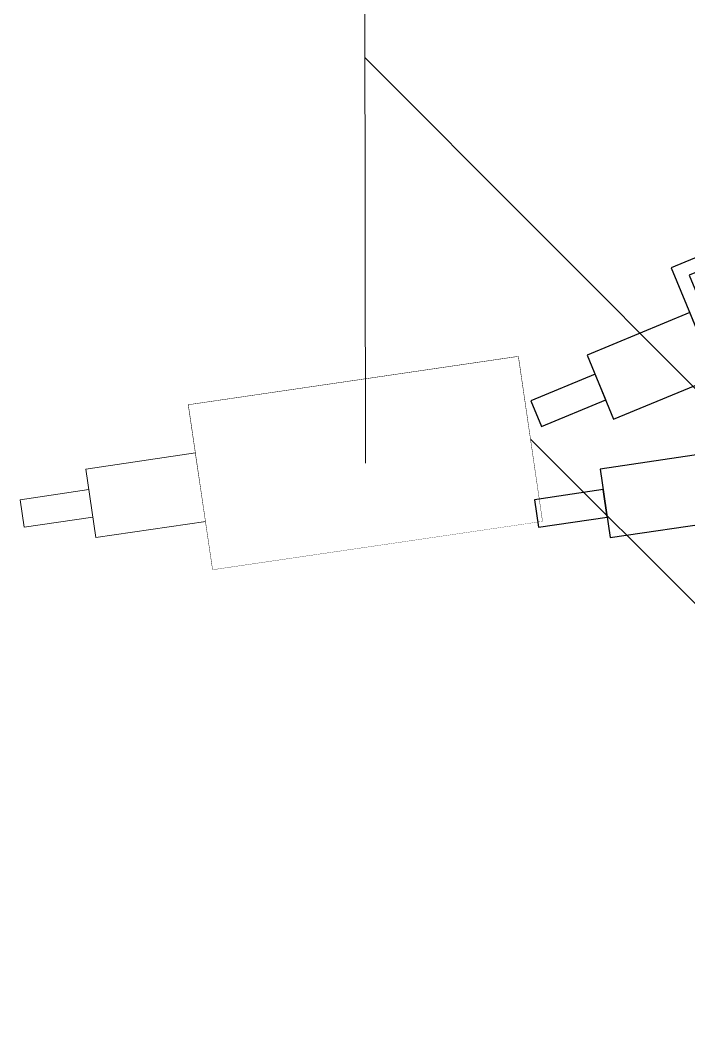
# Model space of a CAD drawing. Header units: centimetres. Extents: x -72470 to -43129, y -18750 to -16337.
# Drawn here: x -72349.5 to -72301.3, y -17191.5 to -17119 of the extents above; entities that cross this region are included whole.
import ezdxf

# ---------------------------------------------------------------- set-up
doc = ezdxf.new("R2010")
doc.units = ezdxf.units.CM
doc.header["$MEASUREMENT"] = 0
doc.linetypes.add('DUZ', pattern=[0])
doc.layers.get('0').update_dxf_attribs({"linetype": 'DUZ', "lineweight": 0})
doc.layers.add('11-021_3001-BLOK_B_ZEMIN_KAT$0$2DKONST1', color=6, linetype='Continuous')
doc.layers.add('2DKONST1', color=6, linetype='Continuous')
doc.layers.add('TEFRIS', color=30, linetype='Continuous', lineweight=9)

# ---------------------------------------------------------------- blocks, each defined once
blk = doc.blocks.new('Cephe Profili_ZK')
blk.add_lwpolyline([(1, 0), (-1, 0), (-1, 5), (1, 5)], close=True)
blk.add_wipeout([(6, -32), (6, -8), (-6, -8), (-6, -32)]).dxf.layer = '2DKONST1'
blk.add_lwpolyline([(2.5, -8), (-2.5, -8), (-2.5, 0), (2.5, 0)], close=True)
at = {"layer": '2DKONST1'}
for points in [[(6, -32), (-6, -32), (-6, -8), (6, -8)], [(5, -31), (-5, -31), (-5, -9), (5, -9)]]:
    blk.add_lwpolyline(points, close=True, dxfattribs=at)

msp = doc.modelspace()

# ---------------------------------------------------------------- linework, layer by layer
at = {"layer": '11-021_3001-BLOK_B_ZEMIN_KAT$0$2DKONST1'}
msp.add_lwpolyline([(-72299.089, -17155.18), (-72299.814, -17150.233), (-72307.73, -17151.394), (-72307.004, -17156.341)], close=True, dxfattribs=at)
msp.add_lwpolyline([(-72299.089, -17155.18), (-72299.814, -17150.233), (-72307.73, -17151.394), (-72307.004, -17156.341)], close=True, dxfattribs=at)
msp.add_lwpolyline([(-72299.089, -17155.18), (-72299.814, -17150.233), (-72307.73, -17151.394), (-72307.004, -17156.341)], close=True, dxfattribs=at)
msp.add_lwpolyline([(-72299.089, -17155.18), (-72299.814, -17150.233), (-72307.73, -17151.394), (-72307.004, -17156.341)], close=True, dxfattribs=at)
msp.add_lwpolyline([(-72299.089, -17155.18), (-72299.814, -17150.233), (-72307.73, -17151.394), (-72307.004, -17156.341)], close=True, dxfattribs=at)
msp.add_lwpolyline([(-72299.089, -17155.18), (-72299.814, -17150.233), (-72307.73, -17151.394), (-72307.004, -17156.341)], close=True, dxfattribs=at)
msp.add_lwpolyline([(-72299.089, -17155.18), (-72299.814, -17150.233), (-72307.73, -17151.394), (-72307.004, -17156.341)], close=True, dxfattribs=at)
msp.add_lwpolyline([(-72299.089, -17155.18), (-72299.814, -17150.233), (-72307.73, -17151.394), (-72307.004, -17156.341)], close=True, dxfattribs=at)
msp.add_lwpolyline([(-72299.089, -17155.18), (-72299.814, -17150.233), (-72307.73, -17151.394), (-72307.004, -17156.341)], close=True, dxfattribs=at)
msp.add_lwpolyline([(-72299.089, -17155.18), (-72299.814, -17150.233), (-72307.73, -17151.394), (-72307.004, -17156.341)], close=True, dxfattribs=at)
msp.add_lwpolyline([(-72299.089, -17155.18), (-72299.814, -17150.233), (-72307.73, -17151.394), (-72307.004, -17156.341)], close=True, dxfattribs=at)
msp.add_lwpolyline([(-72299.089, -17155.18), (-72299.814, -17150.233), (-72307.73, -17151.394), (-72307.004, -17156.341)], close=True, dxfattribs=at)
msp.add_lwpolyline([(-72299.089, -17155.18), (-72299.814, -17150.233), (-72307.73, -17151.394), (-72307.004, -17156.341)], close=True, dxfattribs=at)
msp.add_lwpolyline([(-72299.089, -17155.18), (-72299.814, -17150.233), (-72307.73, -17151.394), (-72307.004, -17156.341)], close=True, dxfattribs=at)
msp.add_lwpolyline([(-72299.089, -17155.18), (-72299.814, -17150.233), (-72307.73, -17151.394), (-72307.004, -17156.341)], close=True, dxfattribs=at)
msp.add_lwpolyline([(-72299.089, -17155.18), (-72299.814, -17150.233), (-72307.73, -17151.394), (-72307.004, -17156.341)], close=True, dxfattribs=at)
msp.add_lwpolyline([(-72299.089, -17155.18), (-72299.814, -17150.233), (-72307.73, -17151.394), (-72307.004, -17156.341)], close=True, dxfattribs=at)
msp.add_lwpolyline([(-72299.089, -17155.18), (-72299.814, -17150.233), (-72307.73, -17151.394), (-72307.004, -17156.341)], close=True, dxfattribs=at)
msp.add_lwpolyline([(-72299.089, -17155.18), (-72299.814, -17150.233), (-72307.73, -17151.394), (-72307.004, -17156.341)], close=True, dxfattribs=at)
msp.add_lwpolyline([(-72299.089, -17155.18), (-72299.814, -17150.233), (-72307.73, -17151.394), (-72307.004, -17156.341)], close=True, dxfattribs=at)
msp.add_lwpolyline([(-72299.089, -17155.18), (-72299.814, -17150.233), (-72307.73, -17151.394), (-72307.004, -17156.341)], close=True, dxfattribs=at)
msp.add_lwpolyline([(-72299.089, -17155.18), (-72299.814, -17150.233), (-72307.73, -17151.394), (-72307.004, -17156.341)], close=True, dxfattribs=at)
msp.add_lwpolyline([(-72299.089, -17155.18), (-72299.814, -17150.233), (-72307.73, -17151.394), (-72307.004, -17156.341)], close=True, dxfattribs=at)
msp.add_lwpolyline([(-72299.089, -17155.18), (-72299.814, -17150.233), (-72307.73, -17151.394), (-72307.004, -17156.341)], close=True, dxfattribs=at)
msp.add_lwpolyline([(-72299.089, -17155.18), (-72299.814, -17150.233), (-72307.73, -17151.394), (-72307.004, -17156.341)], close=True, dxfattribs=at)
at = {"layer": 'TEFRIS', "color": 0, "linetype": 'Continuous'}
for points in [[(-72311.888, -17155.16), (-72313.63, -17143.287), (-72337.375, -17146.769), (-72335.634, -17158.642)], [(-72313.023, -17154.316), (-72314.474, -17144.421), (-72336.241, -17147.614), (-72334.79, -17157.508)], [(-72336.142, -17155.18), (-72336.868, -17150.232), (-72344.783, -17151.393), (-72344.057, -17156.34)], [(-72344.275, -17154.856), (-72344.565, -17152.877), (-72349.512, -17153.603), (-72349.222, -17155.582)], [(-72344.275, -17154.856), (-72344.565, -17152.877), (-72349.512, -17153.603), (-72349.222, -17155.582)], [(-72344.275, -17154.856), (-72344.565, -17152.877), (-72349.512, -17153.603), (-72349.222, -17155.582)], [(-72344.275, -17154.856), (-72344.565, -17152.877), (-72349.512, -17153.603), (-72349.222, -17155.582)], [(-72344.275, -17154.856), (-72344.565, -17152.877), (-72349.512, -17153.603), (-72349.222, -17155.582)], [(-72344.275, -17154.856), (-72344.565, -17152.877), (-72349.512, -17153.603), (-72349.222, -17155.582)], [(-72344.275, -17154.856), (-72344.565, -17152.877), (-72349.512, -17153.603), (-72349.222, -17155.582)], [(-72344.275, -17154.856), (-72344.565, -17152.877), (-72349.512, -17153.603), (-72349.222, -17155.582)], [(-72344.275, -17154.856), (-72344.565, -17152.877), (-72349.512, -17153.603), (-72349.222, -17155.582)], [(-72344.275, -17154.856), (-72344.565, -17152.877), (-72349.512, -17153.603), (-72349.222, -17155.582)], [(-72344.275, -17154.856), (-72344.565, -17152.877), (-72349.512, -17153.603), (-72349.222, -17155.582)], [(-72344.275, -17154.856), (-72344.565, -17152.877), (-72349.512, -17153.603), (-72349.222, -17155.582)], [(-72344.275, -17154.856), (-72344.565, -17152.877), (-72349.512, -17153.603), (-72349.222, -17155.582)], [(-72344.275, -17154.856), (-72344.565, -17152.877), (-72349.512, -17153.603), (-72349.222, -17155.582)], [(-72344.275, -17154.856), (-72344.565, -17152.877), (-72349.512, -17153.603), (-72349.222, -17155.582)], [(-72344.275, -17154.856), (-72344.565, -17152.877), (-72349.512, -17153.603), (-72349.222, -17155.582)], [(-72344.275, -17154.856), (-72344.565, -17152.877), (-72349.512, -17153.603), (-72349.222, -17155.582)], [(-72344.275, -17154.856), (-72344.565, -17152.877), (-72349.512, -17153.603), (-72349.222, -17155.582)], [(-72344.275, -17154.856), (-72344.565, -17152.877), (-72349.512, -17153.603), (-72349.222, -17155.582)], [(-72344.275, -17154.856), (-72344.565, -17152.877), (-72349.512, -17153.603), (-72349.222, -17155.582)], [(-72344.275, -17154.856), (-72344.565, -17152.877), (-72349.512, -17153.603), (-72349.222, -17155.582)], [(-72344.275, -17154.856), (-72344.565, -17152.877), (-72349.512, -17153.603), (-72349.222, -17155.582)], [(-72344.275, -17154.856), (-72344.565, -17152.877), (-72349.512, -17153.603), (-72349.222, -17155.582)], [(-72344.275, -17154.856), (-72344.565, -17152.877), (-72349.512, -17153.603), (-72349.222, -17155.582)], [(-72344.275, -17154.856), (-72344.565, -17152.877), (-72349.512, -17153.603), (-72349.222, -17155.582)]]:
    msp.add_lwpolyline(points, close=True, dxfattribs=at)
msp.add_lwpolyline([(-72312.759, -17149.223), (-71415.175, -18046.807)], dxfattribs=at)

# ---------------------------------------------------------------- next in the draw order: wipeouts: each hides what was drawn before it
at = {"color": 0, "linetype": 'Continuous'}
msp.add_wipeout([(-72311.888, -17155.16), (-72335.634, -17158.642), (-72337.375, -17146.769), (-72313.63, -17143.287)], dxfattribs=at).dxf.layer = 'TEFRIS'

# ---------------------------------------------------------------- next in the draw order: linework, layer by layer
at = {"layer": 'TEFRIS', "color": 0, "linetype": 'Continuous'}
for points in [[(-72311.888, -17155.16), (-72313.63, -17143.287), (-72337.375, -17146.769), (-72335.634, -17158.642)], [(-72313.023, -17154.316), (-72314.474, -17144.421), (-72336.241, -17147.614), (-72334.79, -17157.508)], [(-72336.142, -17155.18), (-72336.868, -17150.232), (-72344.783, -17151.393), (-72344.057, -17156.34)]]:
    msp.add_lwpolyline(points, close=True, dxfattribs=at)
msp.add_lwpolyline([(-72312.759, -17149.223), (-71415.175, -18046.807)], dxfattribs=at)

# ---------------------------------------------------------------- next in the draw order: wipeouts: each hides what was drawn before it
at = {"color": 0, "linetype": 'Continuous'}
msp.add_wipeout([(-72311.888, -17155.16), (-72335.634, -17158.642), (-72337.375, -17146.769), (-72313.63, -17143.287)], dxfattribs=at).dxf.layer = 'TEFRIS'

# ---------------------------------------------------------------- next in the draw order: linework, layer by layer
at = {"layer": 'TEFRIS', "color": 0, "linetype": 'Continuous'}
for points in [[(-72311.888, -17155.16), (-72313.63, -17143.287), (-72337.375, -17146.769), (-72335.634, -17158.642)], [(-72313.023, -17154.316), (-72314.474, -17144.421), (-72336.241, -17147.614), (-72334.79, -17157.508)], [(-72336.142, -17155.18), (-72336.868, -17150.232), (-72344.783, -17151.393), (-72344.057, -17156.34)]]:
    msp.add_lwpolyline(points, close=True, dxfattribs=at)
msp.add_lwpolyline([(-72312.759, -17149.223), (-71415.175, -18046.807)], dxfattribs=at)

# ---------------------------------------------------------------- next in the draw order: wipeouts: each hides what was drawn before it
at = {"color": 0, "linetype": 'Continuous'}
msp.add_wipeout([(-72311.888, -17155.16), (-72335.634, -17158.642), (-72337.375, -17146.769), (-72313.63, -17143.287)], dxfattribs=at).dxf.layer = 'TEFRIS'

# ---------------------------------------------------------------- next in the draw order: linework, layer by layer
at = {"layer": 'TEFRIS', "color": 0, "linetype": 'Continuous'}
for points in [[(-72311.888, -17155.16), (-72313.63, -17143.287), (-72337.375, -17146.769), (-72335.634, -17158.642)], [(-72313.023, -17154.316), (-72314.474, -17144.421), (-72336.241, -17147.614), (-72334.79, -17157.508)], [(-72336.142, -17155.18), (-72336.868, -17150.232), (-72344.783, -17151.393), (-72344.057, -17156.34)]]:
    msp.add_lwpolyline(points, close=True, dxfattribs=at)
msp.add_lwpolyline([(-72312.759, -17149.223), (-71415.175, -18046.807)], dxfattribs=at)

# ---------------------------------------------------------------- next in the draw order: wipeouts: each hides what was drawn before it
at = {"color": 0, "linetype": 'Continuous'}
msp.add_wipeout([(-72311.888, -17155.16), (-72335.634, -17158.642), (-72337.375, -17146.769), (-72313.63, -17143.287)], dxfattribs=at).dxf.layer = 'TEFRIS'

# ---------------------------------------------------------------- next in the draw order: linework, layer by layer
at = {"layer": 'TEFRIS', "color": 0, "linetype": 'Continuous'}
for points in [[(-72311.888, -17155.16), (-72313.63, -17143.287), (-72337.375, -17146.769), (-72335.634, -17158.642)], [(-72313.023, -17154.316), (-72314.474, -17144.421), (-72336.241, -17147.614), (-72334.79, -17157.508)], [(-72336.142, -17155.18), (-72336.868, -17150.232), (-72344.783, -17151.393), (-72344.057, -17156.34)]]:
    msp.add_lwpolyline(points, close=True, dxfattribs=at)
msp.add_lwpolyline([(-72312.759, -17149.223), (-71415.175, -18046.807)], dxfattribs=at)

# ---------------------------------------------------------------- next in the draw order: wipeouts: each hides what was drawn before it
at = {"color": 0, "linetype": 'Continuous'}
msp.add_wipeout([(-72311.888, -17155.16), (-72335.634, -17158.642), (-72337.375, -17146.769), (-72313.63, -17143.287)], dxfattribs=at).dxf.layer = 'TEFRIS'

# ---------------------------------------------------------------- next in the draw order: linework, layer by layer
at = {"layer": 'TEFRIS', "color": 0, "linetype": 'Continuous'}
for points in [[(-72311.888, -17155.16), (-72313.63, -17143.287), (-72337.375, -17146.769), (-72335.634, -17158.642)], [(-72313.023, -17154.316), (-72314.474, -17144.421), (-72336.241, -17147.614), (-72334.79, -17157.508)], [(-72336.142, -17155.18), (-72336.868, -17150.232), (-72344.783, -17151.393), (-72344.057, -17156.34)]]:
    msp.add_lwpolyline(points, close=True, dxfattribs=at)
msp.add_lwpolyline([(-72312.759, -17149.223), (-71415.175, -18046.807)], dxfattribs=at)

# ---------------------------------------------------------------- next in the draw order: wipeouts: each hides what was drawn before it
at = {"color": 0, "linetype": 'Continuous'}
msp.add_wipeout([(-72311.888, -17155.16), (-72335.634, -17158.642), (-72337.375, -17146.769), (-72313.63, -17143.287)], dxfattribs=at).dxf.layer = 'TEFRIS'

# ---------------------------------------------------------------- next in the draw order: linework, layer by layer
at = {"layer": 'TEFRIS', "color": 0, "linetype": 'Continuous'}
for points in [[(-72311.888, -17155.16), (-72313.63, -17143.287), (-72337.375, -17146.769), (-72335.634, -17158.642)], [(-72313.023, -17154.316), (-72314.474, -17144.421), (-72336.241, -17147.614), (-72334.79, -17157.508)], [(-72336.142, -17155.18), (-72336.868, -17150.232), (-72344.783, -17151.393), (-72344.057, -17156.34)]]:
    msp.add_lwpolyline(points, close=True, dxfattribs=at)
msp.add_lwpolyline([(-72312.759, -17149.223), (-71415.175, -18046.807)], dxfattribs=at)

# ---------------------------------------------------------------- next in the draw order: wipeouts: each hides what was drawn before it
at = {"color": 0, "linetype": 'Continuous'}
msp.add_wipeout([(-72311.888, -17155.16), (-72335.634, -17158.642), (-72337.375, -17146.769), (-72313.63, -17143.287)], dxfattribs=at).dxf.layer = 'TEFRIS'

# ---------------------------------------------------------------- next in the draw order: linework, layer by layer
at = {"layer": 'TEFRIS', "color": 0, "linetype": 'Continuous'}
for points in [[(-72311.888, -17155.16), (-72313.63, -17143.287), (-72337.375, -17146.769), (-72335.634, -17158.642)], [(-72313.023, -17154.316), (-72314.474, -17144.421), (-72336.241, -17147.614), (-72334.79, -17157.508)], [(-72336.142, -17155.18), (-72336.868, -17150.232), (-72344.783, -17151.393), (-72344.057, -17156.34)]]:
    msp.add_lwpolyline(points, close=True, dxfattribs=at)
msp.add_lwpolyline([(-72312.759, -17149.223), (-71415.175, -18046.807)], dxfattribs=at)

# ---------------------------------------------------------------- next in the draw order: wipeouts: each hides what was drawn before it
at = {"color": 0, "linetype": 'Continuous'}
msp.add_wipeout([(-72311.888, -17155.16), (-72335.634, -17158.642), (-72337.375, -17146.769), (-72313.63, -17143.287)], dxfattribs=at).dxf.layer = 'TEFRIS'

# ---------------------------------------------------------------- next in the draw order: linework, layer by layer
at = {"layer": 'TEFRIS', "color": 0, "linetype": 'Continuous'}
for points in [[(-72311.888, -17155.16), (-72313.63, -17143.287), (-72337.375, -17146.769), (-72335.634, -17158.642)], [(-72313.023, -17154.316), (-72314.474, -17144.421), (-72336.241, -17147.614), (-72334.79, -17157.508)], [(-72336.142, -17155.18), (-72336.868, -17150.232), (-72344.783, -17151.393), (-72344.057, -17156.34)]]:
    msp.add_lwpolyline(points, close=True, dxfattribs=at)
msp.add_lwpolyline([(-72312.759, -17149.223), (-71415.175, -18046.807)], dxfattribs=at)

# ---------------------------------------------------------------- next in the draw order: wipeouts: each hides what was drawn before it
at = {"color": 0, "linetype": 'Continuous'}
msp.add_wipeout([(-72311.888, -17155.16), (-72335.634, -17158.642), (-72337.375, -17146.769), (-72313.63, -17143.287)], dxfattribs=at).dxf.layer = 'TEFRIS'

# ---------------------------------------------------------------- next in the draw order: linework, layer by layer
at = {"layer": 'TEFRIS', "color": 0, "linetype": 'Continuous'}
for points in [[(-72311.888, -17155.16), (-72313.63, -17143.287), (-72337.375, -17146.769), (-72335.634, -17158.642)], [(-72313.023, -17154.316), (-72314.474, -17144.421), (-72336.241, -17147.614), (-72334.79, -17157.508)], [(-72336.142, -17155.18), (-72336.868, -17150.232), (-72344.783, -17151.393), (-72344.057, -17156.34)]]:
    msp.add_lwpolyline(points, close=True, dxfattribs=at)
msp.add_lwpolyline([(-72312.759, -17149.223), (-71415.175, -18046.807)], dxfattribs=at)

# ---------------------------------------------------------------- next in the draw order: wipeouts: each hides what was drawn before it
at = {"color": 0, "linetype": 'Continuous'}
msp.add_wipeout([(-72311.888, -17155.16), (-72335.634, -17158.642), (-72337.375, -17146.769), (-72313.63, -17143.287)], dxfattribs=at).dxf.layer = 'TEFRIS'

# ---------------------------------------------------------------- next in the draw order: linework, layer by layer
at = {"layer": 'TEFRIS', "color": 0, "linetype": 'Continuous'}
for points in [[(-72311.888, -17155.16), (-72313.63, -17143.287), (-72337.375, -17146.769), (-72335.634, -17158.642)], [(-72313.023, -17154.316), (-72314.474, -17144.421), (-72336.241, -17147.614), (-72334.79, -17157.508)], [(-72336.142, -17155.18), (-72336.868, -17150.232), (-72344.783, -17151.393), (-72344.057, -17156.34)]]:
    msp.add_lwpolyline(points, close=True, dxfattribs=at)
msp.add_lwpolyline([(-72312.759, -17149.223), (-71415.175, -18046.807)], dxfattribs=at)

# ---------------------------------------------------------------- next in the draw order: wipeouts: each hides what was drawn before it
at = {"color": 0, "linetype": 'Continuous'}
msp.add_wipeout([(-72311.888, -17155.16), (-72335.634, -17158.642), (-72337.375, -17146.769), (-72313.63, -17143.287)], dxfattribs=at).dxf.layer = 'TEFRIS'

# ---------------------------------------------------------------- next in the draw order: linework, layer by layer
at = {"layer": 'TEFRIS', "color": 0, "linetype": 'Continuous'}
for points in [[(-72311.888, -17155.16), (-72313.63, -17143.287), (-72337.375, -17146.769), (-72335.634, -17158.642)], [(-72313.023, -17154.316), (-72314.474, -17144.421), (-72336.241, -17147.614), (-72334.79, -17157.508)], [(-72336.142, -17155.18), (-72336.868, -17150.232), (-72344.783, -17151.393), (-72344.057, -17156.34)]]:
    msp.add_lwpolyline(points, close=True, dxfattribs=at)
msp.add_lwpolyline([(-72312.759, -17149.223), (-71415.175, -18046.807)], dxfattribs=at)

# ---------------------------------------------------------------- next in the draw order: wipeouts: each hides what was drawn before it
at = {"color": 0, "linetype": 'Continuous'}
msp.add_wipeout([(-72311.888, -17155.16), (-72335.634, -17158.642), (-72337.375, -17146.769), (-72313.63, -17143.287)], dxfattribs=at).dxf.layer = 'TEFRIS'

# ---------------------------------------------------------------- next in the draw order: linework, layer by layer
at = {"layer": 'TEFRIS', "color": 0, "linetype": 'Continuous'}
for points in [[(-72311.888, -17155.16), (-72313.63, -17143.287), (-72337.375, -17146.769), (-72335.634, -17158.642)], [(-72313.023, -17154.316), (-72314.474, -17144.421), (-72336.241, -17147.614), (-72334.79, -17157.508)], [(-72336.142, -17155.18), (-72336.868, -17150.232), (-72344.783, -17151.393), (-72344.057, -17156.34)]]:
    msp.add_lwpolyline(points, close=True, dxfattribs=at)
msp.add_lwpolyline([(-72312.759, -17149.223), (-71415.175, -18046.807)], dxfattribs=at)

# ---------------------------------------------------------------- next in the draw order: wipeouts: each hides what was drawn before it
at = {"color": 0, "linetype": 'Continuous'}
msp.add_wipeout([(-72311.888, -17155.16), (-72335.634, -17158.642), (-72337.375, -17146.769), (-72313.63, -17143.287)], dxfattribs=at).dxf.layer = 'TEFRIS'

# ---------------------------------------------------------------- next in the draw order: linework, layer by layer
at = {"layer": 'TEFRIS', "color": 0, "linetype": 'Continuous'}
for points in [[(-72311.888, -17155.16), (-72313.63, -17143.287), (-72337.375, -17146.769), (-72335.634, -17158.642)], [(-72313.023, -17154.316), (-72314.474, -17144.421), (-72336.241, -17147.614), (-72334.79, -17157.508)], [(-72336.142, -17155.18), (-72336.868, -17150.232), (-72344.783, -17151.393), (-72344.057, -17156.34)]]:
    msp.add_lwpolyline(points, close=True, dxfattribs=at)
msp.add_lwpolyline([(-72312.759, -17149.223), (-71415.175, -18046.807)], dxfattribs=at)

# ---------------------------------------------------------------- next in the draw order: wipeouts: each hides what was drawn before it
at = {"color": 0, "linetype": 'Continuous'}
msp.add_wipeout([(-72311.888, -17155.16), (-72335.634, -17158.642), (-72337.375, -17146.769), (-72313.63, -17143.287)], dxfattribs=at).dxf.layer = 'TEFRIS'

# ---------------------------------------------------------------- next in the draw order: linework, layer by layer
at = {"layer": 'TEFRIS', "color": 0, "linetype": 'Continuous'}
for points in [[(-72311.888, -17155.16), (-72313.63, -17143.287), (-72337.375, -17146.769), (-72335.634, -17158.642)], [(-72313.023, -17154.316), (-72314.474, -17144.421), (-72336.241, -17147.614), (-72334.79, -17157.508)], [(-72336.142, -17155.18), (-72336.868, -17150.232), (-72344.783, -17151.393), (-72344.057, -17156.34)]]:
    msp.add_lwpolyline(points, close=True, dxfattribs=at)
msp.add_lwpolyline([(-72312.759, -17149.223), (-71415.175, -18046.807)], dxfattribs=at)

# ---------------------------------------------------------------- next in the draw order: wipeouts: each hides what was drawn before it
at = {"color": 0, "linetype": 'Continuous'}
msp.add_wipeout([(-72311.888, -17155.16), (-72335.634, -17158.642), (-72337.375, -17146.769), (-72313.63, -17143.287)], dxfattribs=at).dxf.layer = 'TEFRIS'

# ---------------------------------------------------------------- next in the draw order: linework, layer by layer
at = {"layer": 'TEFRIS', "color": 0, "linetype": 'Continuous'}
for points in [[(-72311.888, -17155.16), (-72313.63, -17143.287), (-72337.375, -17146.769), (-72335.634, -17158.642)], [(-72313.023, -17154.316), (-72314.474, -17144.421), (-72336.241, -17147.614), (-72334.79, -17157.508)], [(-72336.142, -17155.18), (-72336.868, -17150.232), (-72344.783, -17151.393), (-72344.057, -17156.34)]]:
    msp.add_lwpolyline(points, close=True, dxfattribs=at)
msp.add_lwpolyline([(-72312.759, -17149.223), (-71415.175, -18046.807)], dxfattribs=at)

# ---------------------------------------------------------------- next in the draw order: wipeouts: each hides what was drawn before it
at = {"color": 0, "linetype": 'Continuous'}
msp.add_wipeout([(-72311.888, -17155.16), (-72335.634, -17158.642), (-72337.375, -17146.769), (-72313.63, -17143.287)], dxfattribs=at).dxf.layer = 'TEFRIS'

# ---------------------------------------------------------------- next in the draw order: linework, layer by layer
at = {"layer": 'TEFRIS', "color": 0, "linetype": 'Continuous'}
for points in [[(-72311.888, -17155.16), (-72313.63, -17143.287), (-72337.375, -17146.769), (-72335.634, -17158.642)], [(-72313.023, -17154.316), (-72314.474, -17144.421), (-72336.241, -17147.614), (-72334.79, -17157.508)], [(-72336.142, -17155.18), (-72336.868, -17150.232), (-72344.783, -17151.393), (-72344.057, -17156.34)]]:
    msp.add_lwpolyline(points, close=True, dxfattribs=at)
msp.add_lwpolyline([(-72312.759, -17149.223), (-71415.175, -18046.807)], dxfattribs=at)

# ---------------------------------------------------------------- next in the draw order: wipeouts: each hides what was drawn before it
at = {"color": 0, "linetype": 'Continuous'}
msp.add_wipeout([(-72311.888, -17155.16), (-72335.634, -17158.642), (-72337.375, -17146.769), (-72313.63, -17143.287)], dxfattribs=at).dxf.layer = 'TEFRIS'

# ---------------------------------------------------------------- next in the draw order: linework, layer by layer
at = {"layer": 'TEFRIS', "color": 0, "linetype": 'Continuous'}
for points in [[(-72311.888, -17155.16), (-72313.63, -17143.287), (-72337.375, -17146.769), (-72335.634, -17158.642)], [(-72313.023, -17154.316), (-72314.474, -17144.421), (-72336.241, -17147.614), (-72334.79, -17157.508)], [(-72336.142, -17155.18), (-72336.868, -17150.232), (-72344.783, -17151.393), (-72344.057, -17156.34)]]:
    msp.add_lwpolyline(points, close=True, dxfattribs=at)
msp.add_lwpolyline([(-72312.759, -17149.223), (-71415.175, -18046.807)], dxfattribs=at)

# ---------------------------------------------------------------- next in the draw order: wipeouts: each hides what was drawn before it
at = {"color": 0, "linetype": 'Continuous'}
msp.add_wipeout([(-72311.888, -17155.16), (-72335.634, -17158.642), (-72337.375, -17146.769), (-72313.63, -17143.287)], dxfattribs=at).dxf.layer = 'TEFRIS'

# ---------------------------------------------------------------- next in the draw order: linework, layer by layer
at = {"layer": 'TEFRIS', "color": 0, "linetype": 'Continuous'}
for points in [[(-72311.888, -17155.16), (-72313.63, -17143.287), (-72337.375, -17146.769), (-72335.634, -17158.642)], [(-72313.023, -17154.316), (-72314.474, -17144.421), (-72336.241, -17147.614), (-72334.79, -17157.508)], [(-72336.142, -17155.18), (-72336.868, -17150.232), (-72344.783, -17151.393), (-72344.057, -17156.34)]]:
    msp.add_lwpolyline(points, close=True, dxfattribs=at)
msp.add_lwpolyline([(-72312.759, -17149.223), (-71415.175, -18046.807)], dxfattribs=at)

# ---------------------------------------------------------------- next in the draw order: wipeouts: each hides what was drawn before it
at = {"color": 0, "linetype": 'Continuous'}
msp.add_wipeout([(-72311.888, -17155.16), (-72335.634, -17158.642), (-72337.375, -17146.769), (-72313.63, -17143.287)], dxfattribs=at).dxf.layer = 'TEFRIS'

# ---------------------------------------------------------------- next in the draw order: linework, layer by layer
at = {"layer": 'TEFRIS', "color": 0, "linetype": 'Continuous'}
for points in [[(-72311.888, -17155.16), (-72313.63, -17143.287), (-72337.375, -17146.769), (-72335.634, -17158.642)], [(-72313.023, -17154.316), (-72314.474, -17144.421), (-72336.241, -17147.614), (-72334.79, -17157.508)], [(-72336.142, -17155.18), (-72336.868, -17150.232), (-72344.783, -17151.393), (-72344.057, -17156.34)]]:
    msp.add_lwpolyline(points, close=True, dxfattribs=at)
msp.add_lwpolyline([(-72312.759, -17149.223), (-71415.175, -18046.807)], dxfattribs=at)

# ---------------------------------------------------------------- next in the draw order: wipeouts: each hides what was drawn before it
at = {"color": 0, "linetype": 'Continuous'}
msp.add_wipeout([(-72311.888, -17155.16), (-72335.634, -17158.642), (-72337.375, -17146.769), (-72313.63, -17143.287)], dxfattribs=at).dxf.layer = 'TEFRIS'

# ---------------------------------------------------------------- next in the draw order: linework, layer by layer
at = {"layer": 'TEFRIS', "color": 0, "linetype": 'Continuous'}
for points in [[(-72311.888, -17155.16), (-72313.63, -17143.287), (-72337.375, -17146.769), (-72335.634, -17158.642)], [(-72313.023, -17154.316), (-72314.474, -17144.421), (-72336.241, -17147.614), (-72334.79, -17157.508)], [(-72336.142, -17155.18), (-72336.868, -17150.232), (-72344.783, -17151.393), (-72344.057, -17156.34)]]:
    msp.add_lwpolyline(points, close=True, dxfattribs=at)
msp.add_lwpolyline([(-72312.759, -17149.223), (-71415.175, -18046.807)], dxfattribs=at)

# ---------------------------------------------------------------- next in the draw order: wipeouts: each hides what was drawn before it
at = {"color": 0, "linetype": 'Continuous'}
msp.add_wipeout([(-72311.888, -17155.16), (-72335.634, -17158.642), (-72337.375, -17146.769), (-72313.63, -17143.287)], dxfattribs=at).dxf.layer = 'TEFRIS'

# ---------------------------------------------------------------- next in the draw order: linework, layer by layer
at = {"layer": 'TEFRIS', "color": 0, "linetype": 'Continuous'}
for points in [[(-72311.888, -17155.16), (-72313.63, -17143.287), (-72337.375, -17146.769), (-72335.634, -17158.642)], [(-72313.023, -17154.316), (-72314.474, -17144.421), (-72336.241, -17147.614), (-72334.79, -17157.508)], [(-72336.142, -17155.18), (-72336.868, -17150.232), (-72344.783, -17151.393), (-72344.057, -17156.34)]]:
    msp.add_lwpolyline(points, close=True, dxfattribs=at)
msp.add_lwpolyline([(-72312.759, -17149.223), (-71415.175, -18046.807)], dxfattribs=at)

# ---------------------------------------------------------------- next in the draw order: wipeouts: each hides what was drawn before it
at = {"color": 0, "linetype": 'Continuous'}
msp.add_wipeout([(-72311.888, -17155.16), (-72335.634, -17158.642), (-72337.375, -17146.769), (-72313.63, -17143.287)], dxfattribs=at).dxf.layer = 'TEFRIS'

# ---------------------------------------------------------------- next in the draw order: linework, layer by layer
at = {"layer": 'TEFRIS', "color": 0, "linetype": 'Continuous'}
for points in [[(-72311.888, -17155.16), (-72313.63, -17143.287), (-72337.375, -17146.769), (-72335.634, -17158.642)], [(-72313.023, -17154.316), (-72314.474, -17144.421), (-72336.241, -17147.614), (-72334.79, -17157.508)], [(-72336.142, -17155.18), (-72336.868, -17150.232), (-72344.783, -17151.393), (-72344.057, -17156.34)]]:
    msp.add_lwpolyline(points, close=True, dxfattribs=at)
msp.add_lwpolyline([(-72312.759, -17149.223), (-71415.175, -18046.807)], dxfattribs=at)

# ---------------------------------------------------------------- next in the draw order: wipeouts: each hides what was drawn before it
at = {"color": 0, "linetype": 'Continuous'}
msp.add_wipeout([(-72311.888, -17155.16), (-72335.634, -17158.642), (-72337.375, -17146.769), (-72313.63, -17143.287)], dxfattribs=at).dxf.layer = 'TEFRIS'

# ---------------------------------------------------------------- next in the draw order: linework, layer by layer
at = {"layer": 'TEFRIS', "color": 0, "linetype": 'Continuous'}
for points in [[(-72311.888, -17155.16), (-72313.63, -17143.287), (-72337.375, -17146.769), (-72335.634, -17158.642)], [(-72313.023, -17154.316), (-72314.474, -17144.421), (-72336.241, -17147.614), (-72334.79, -17157.508)], [(-72336.142, -17155.18), (-72336.868, -17150.232), (-72344.783, -17151.393), (-72344.057, -17156.34)]]:
    msp.add_lwpolyline(points, close=True, dxfattribs=at)
msp.add_lwpolyline([(-72312.759, -17149.223), (-71415.175, -18046.807)], dxfattribs=at)

# ---------------------------------------------------------------- next in the draw order: wipeouts: each hides what was drawn before it
at = {"color": 0, "linetype": 'Continuous'}
msp.add_wipeout([(-72311.888, -17155.16), (-72335.634, -17158.642), (-72337.375, -17146.769), (-72313.63, -17143.287)], dxfattribs=at).dxf.layer = 'TEFRIS'

# ---------------------------------------------------------------- next in the draw order: linework, layer by layer
at = {"layer": 'TEFRIS', "color": 0, "linetype": 'Continuous'}
for points in [[(-72311.888, -17155.16), (-72313.63, -17143.287), (-72337.375, -17146.769), (-72335.634, -17158.642)], [(-72313.023, -17154.316), (-72314.474, -17144.421), (-72336.241, -17147.614), (-72334.79, -17157.508)], [(-72336.142, -17155.18), (-72336.868, -17150.232), (-72344.783, -17151.393), (-72344.057, -17156.34)]]:
    msp.add_lwpolyline(points, close=True, dxfattribs=at)
msp.add_lwpolyline([(-72312.759, -17149.223), (-71415.175, -18046.807)], dxfattribs=at)

# ---------------------------------------------------------------- next in the draw order: wipeouts: each hides what was drawn before it
at = {"color": 0, "linetype": 'Continuous'}
msp.add_wipeout([(-72311.888, -17155.16), (-72335.634, -17158.642), (-72337.375, -17146.769), (-72313.63, -17143.287)], dxfattribs=at).dxf.layer = 'TEFRIS'

# ---------------------------------------------------------------- next in the draw order: linework, layer by layer
at = {"layer": '11-021_3001-BLOK_B_ZEMIN_KAT$0$2DKONST1'}
msp.add_lwpolyline([(-72307.222, -17154.857), (-72307.512, -17152.878), (-72312.459, -17153.604), (-72312.169, -17155.583)], close=True, dxfattribs=at)
msp.add_lwpolyline([(-72307.222, -17154.857), (-72307.512, -17152.878), (-72312.459, -17153.604), (-72312.169, -17155.583)], close=True, dxfattribs=at)
msp.add_lwpolyline([(-72307.222, -17154.857), (-72307.512, -17152.878), (-72312.459, -17153.604), (-72312.169, -17155.583)], close=True, dxfattribs=at)
msp.add_lwpolyline([(-72307.222, -17154.857), (-72307.512, -17152.878), (-72312.459, -17153.604), (-72312.169, -17155.583)], close=True, dxfattribs=at)
msp.add_lwpolyline([(-72307.222, -17154.857), (-72307.512, -17152.878), (-72312.459, -17153.604), (-72312.169, -17155.583)], close=True, dxfattribs=at)
msp.add_lwpolyline([(-72307.222, -17154.857), (-72307.512, -17152.878), (-72312.459, -17153.604), (-72312.169, -17155.583)], close=True, dxfattribs=at)
msp.add_lwpolyline([(-72307.222, -17154.857), (-72307.512, -17152.878), (-72312.459, -17153.604), (-72312.169, -17155.583)], close=True, dxfattribs=at)
msp.add_lwpolyline([(-72307.222, -17154.857), (-72307.512, -17152.878), (-72312.459, -17153.604), (-72312.169, -17155.583)], close=True, dxfattribs=at)
msp.add_lwpolyline([(-72307.222, -17154.857), (-72307.512, -17152.878), (-72312.459, -17153.604), (-72312.169, -17155.583)], close=True, dxfattribs=at)
msp.add_lwpolyline([(-72307.222, -17154.857), (-72307.512, -17152.878), (-72312.459, -17153.604), (-72312.169, -17155.583)], close=True, dxfattribs=at)
msp.add_lwpolyline([(-72307.222, -17154.857), (-72307.512, -17152.878), (-72312.459, -17153.604), (-72312.169, -17155.583)], close=True, dxfattribs=at)
msp.add_lwpolyline([(-72307.222, -17154.857), (-72307.512, -17152.878), (-72312.459, -17153.604), (-72312.169, -17155.583)], close=True, dxfattribs=at)
msp.add_lwpolyline([(-72307.222, -17154.857), (-72307.512, -17152.878), (-72312.459, -17153.604), (-72312.169, -17155.583)], close=True, dxfattribs=at)
msp.add_lwpolyline([(-72307.222, -17154.857), (-72307.512, -17152.878), (-72312.459, -17153.604), (-72312.169, -17155.583)], close=True, dxfattribs=at)
msp.add_lwpolyline([(-72307.222, -17154.857), (-72307.512, -17152.878), (-72312.459, -17153.604), (-72312.169, -17155.583)], close=True, dxfattribs=at)
msp.add_lwpolyline([(-72307.222, -17154.857), (-72307.512, -17152.878), (-72312.459, -17153.604), (-72312.169, -17155.583)], close=True, dxfattribs=at)
msp.add_lwpolyline([(-72307.222, -17154.857), (-72307.512, -17152.878), (-72312.459, -17153.604), (-72312.169, -17155.583)], close=True, dxfattribs=at)
msp.add_lwpolyline([(-72307.222, -17154.857), (-72307.512, -17152.878), (-72312.459, -17153.604), (-72312.169, -17155.583)], close=True, dxfattribs=at)
msp.add_lwpolyline([(-72307.222, -17154.857), (-72307.512, -17152.878), (-72312.459, -17153.604), (-72312.169, -17155.583)], close=True, dxfattribs=at)
msp.add_lwpolyline([(-72307.222, -17154.857), (-72307.512, -17152.878), (-72312.459, -17153.604), (-72312.169, -17155.583)], close=True, dxfattribs=at)
msp.add_lwpolyline([(-72307.222, -17154.857), (-72307.512, -17152.878), (-72312.459, -17153.604), (-72312.169, -17155.583)], close=True, dxfattribs=at)
msp.add_lwpolyline([(-72307.222, -17154.857), (-72307.512, -17152.878), (-72312.459, -17153.604), (-72312.169, -17155.583)], close=True, dxfattribs=at)
msp.add_lwpolyline([(-72307.222, -17154.857), (-72307.512, -17152.878), (-72312.459, -17153.604), (-72312.169, -17155.583)], close=True, dxfattribs=at)
msp.add_lwpolyline([(-72307.222, -17154.857), (-72307.512, -17152.878), (-72312.459, -17153.604), (-72312.169, -17155.583)], close=True, dxfattribs=at)
msp.add_lwpolyline([(-72307.222, -17154.857), (-72307.512, -17152.878), (-72312.459, -17153.604), (-72312.169, -17155.583)], close=True, dxfattribs=at)
at = {"layer": 'TEFRIS', "color": 0, "linetype": 'Continuous'}
for p, q in [((-72324.759, -17021.807), (-72324.632, -17150.965)), ((-72324.661, -17121.741), (-71998.998, -17448.416))]:
    msp.add_line(p, q, dxfattribs=at)

# ---------------------------------------------------------------- next in the draw order: block references
at = {"layer": '2DKONST1', "xscale": -1, "rotation": 112.4996102062311}
msp.add_blockref('Cephe Profili_ZK', (-72307.706, -17145.484), dxfattribs=at)

doc.saveas('drawing.dxf')
